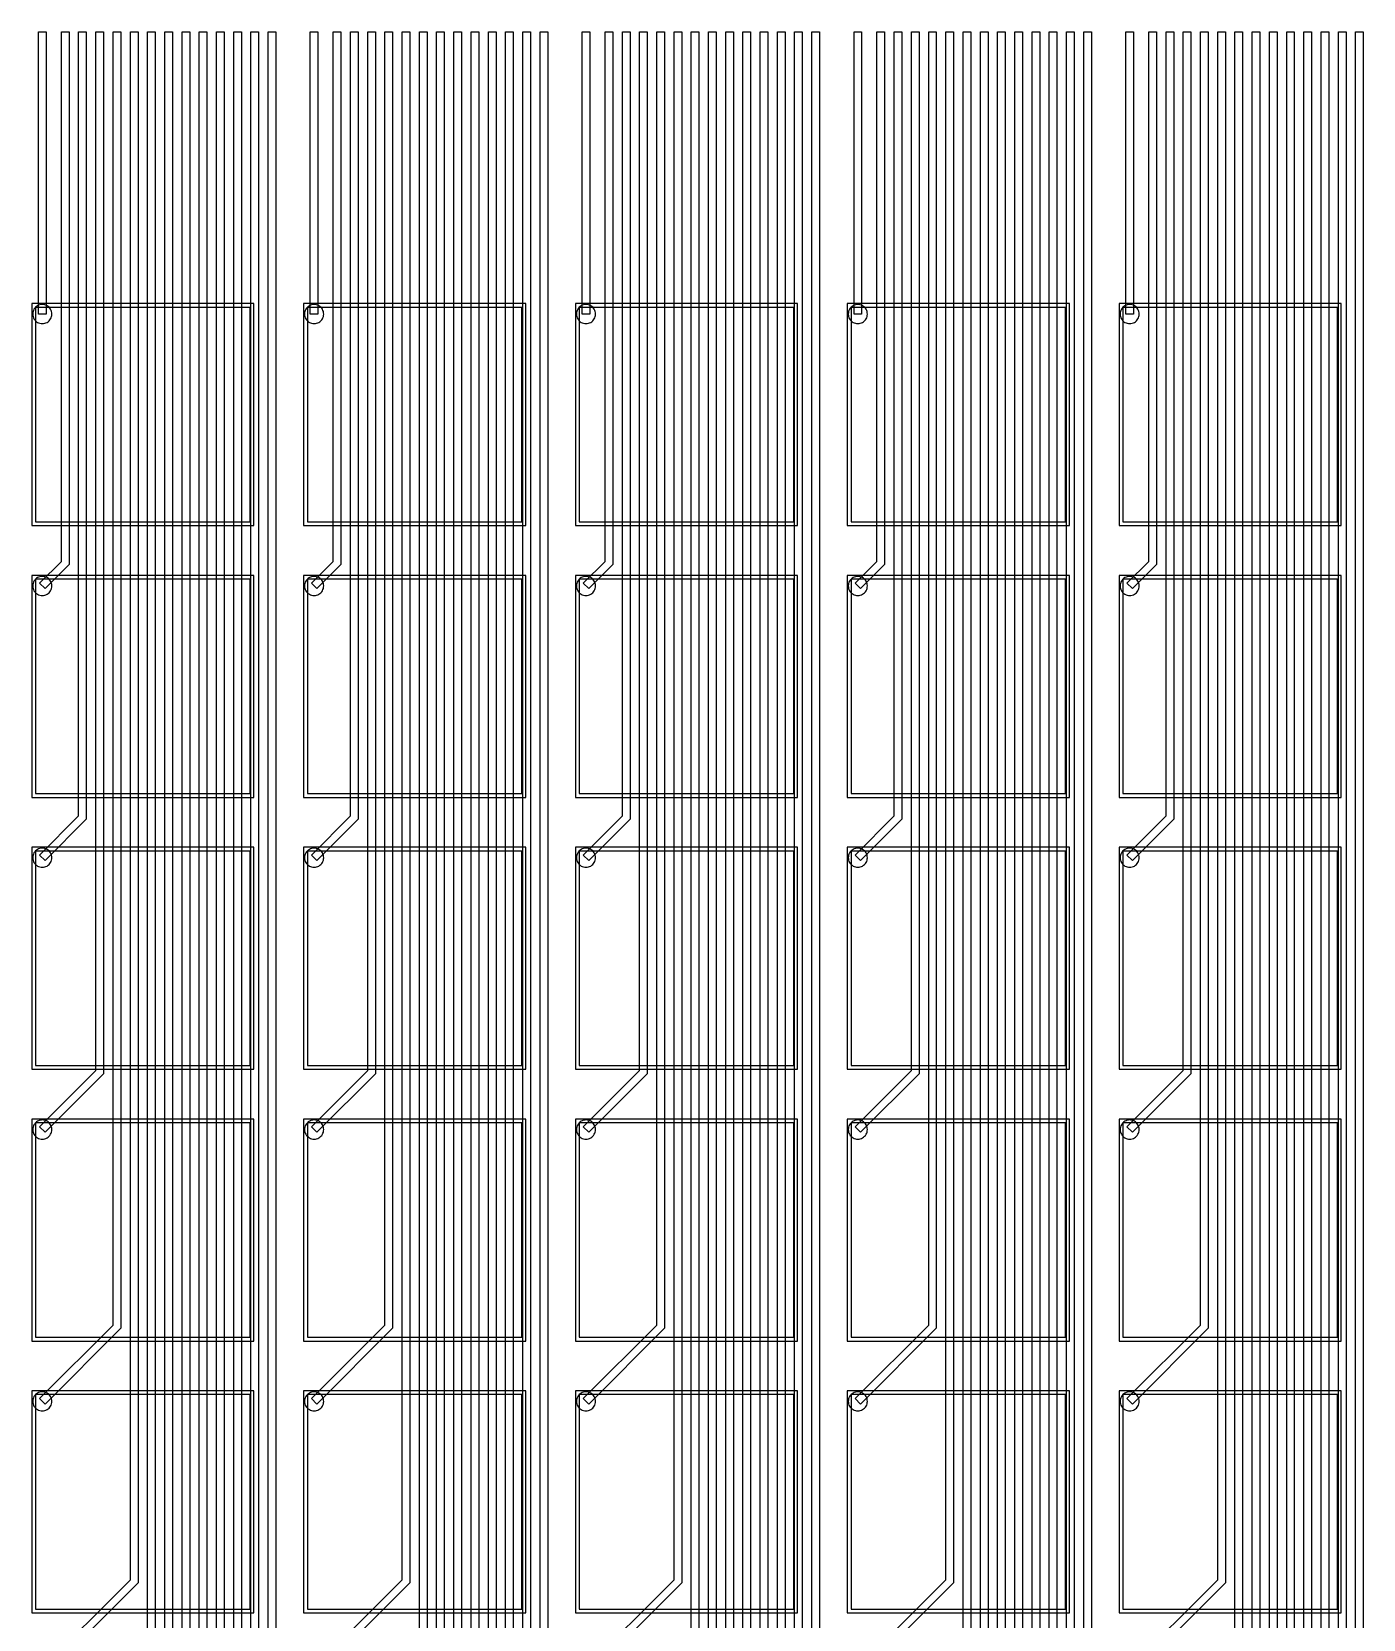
# Model space of a CAD drawing. Header units: metres. Extents: x -515 to 4265, y 201 to 1873.
# Drawn here: x 1491 to 1838.8, y 1158.3 to 1573 of the extents above; entities that cross this region are included whole.
import ezdxf

# ---------------------------------------------------------------- set-up
doc = ezdxf.new("R2010")
doc.units = ezdxf.units.M
for name, color, linetype in [('Etching', 1, 'CONTINUOUS'), ('EtchingPad', 2, 'CONTINUOUS'), ('Metal1', 4, 'CONTINUOUS'), ('Metal2', 3, 'CONTINUOUS')]:
    doc.layers.add(name, color=color, linetype=linetype)

msp = doc.modelspace()

# ---------------------------------------------------------------- linework, layer by layer
at = {"layer": 'Etching'}
for points in [[(1496.25, 1499.25), (1496.23, 1499.58), (1496.16, 1499.9), (1496.06, 1500.21), (1495.92, 1500.5), (1495.73, 1500.77), (1495.52, 1501.02), (1495.27, 1501.23), (1495, 1501.42), (1494.71, 1501.56), (1494.4, 1501.66), (1494.08, 1501.73), (1493.75, 1501.75), (1493.42, 1501.73), (1493.1, 1501.66), (1492.79, 1501.56), (1492.5, 1501.42), (1492.23, 1501.23), (1491.98, 1501.02), (1491.77, 1500.77), (1491.58, 1500.5), (1491.44, 1500.21), (1491.34, 1499.9), (1491.27, 1499.58), (1491.25, 1499.25), (1491.27, 1498.92), (1491.34, 1498.6), (1491.44, 1498.29), (1491.58, 1498), (1491.77, 1497.73), (1491.98, 1497.48), (1492.23, 1497.27), (1492.5, 1497.08), (1492.79, 1496.94), (1493.1, 1496.84), (1493.42, 1496.77), (1493.75, 1496.75), (1494.08, 1496.77), (1494.4, 1496.84), (1494.71, 1496.94), (1495, 1497.08), (1495.27, 1497.27), (1495.52, 1497.48), (1495.73, 1497.73), (1495.92, 1498), (1496.06, 1498.29), (1496.16, 1498.6), (1496.23, 1498.92), (1496.25, 1499.25)], [(1567.25, 1499.25), (1567.23, 1499.58), (1567.16, 1499.9), (1567.06, 1500.21), (1566.92, 1500.5), (1566.73, 1500.77), (1566.52, 1501.02), (1566.27, 1501.23), (1566, 1501.42), (1565.71, 1501.56), (1565.4, 1501.66), (1565.08, 1501.73), (1564.75, 1501.75), (1564.42, 1501.73), (1564.1, 1501.66), (1563.79, 1501.56), (1563.5, 1501.42), (1563.23, 1501.23), (1562.98, 1501.02), (1562.77, 1500.77), (1562.58, 1500.5), (1562.44, 1500.21), (1562.34, 1499.9), (1562.27, 1499.58), (1562.25, 1499.25), (1562.27, 1498.92), (1562.34, 1498.6), (1562.44, 1498.29), (1562.58, 1498), (1562.77, 1497.73), (1562.98, 1497.48), (1563.23, 1497.27), (1563.5, 1497.08), (1563.79, 1496.94), (1564.1, 1496.84), (1564.42, 1496.77), (1564.75, 1496.75), (1565.08, 1496.77), (1565.4, 1496.84), (1565.71, 1496.94), (1566, 1497.08), (1566.27, 1497.27), (1566.52, 1497.48), (1566.73, 1497.73), (1566.92, 1498), (1567.06, 1498.29), (1567.16, 1498.6), (1567.23, 1498.92), (1567.25, 1499.25)], [(1638.25, 1499.25), (1638.23, 1499.58), (1638.16, 1499.9), (1638.06, 1500.21), (1637.92, 1500.5), (1637.73, 1500.77), (1637.52, 1501.02), (1637.27, 1501.23), (1637, 1501.42), (1636.71, 1501.56), (1636.4, 1501.66), (1636.08, 1501.73), (1635.75, 1501.75), (1635.42, 1501.73), (1635.1, 1501.66), (1634.79, 1501.56), (1634.5, 1501.42), (1634.23, 1501.23), (1633.98, 1501.02), (1633.77, 1500.77), (1633.58, 1500.5), (1633.44, 1500.21), (1633.34, 1499.9), (1633.27, 1499.58), (1633.25, 1499.25), (1633.27, 1498.92), (1633.34, 1498.6), (1633.44, 1498.29), (1633.58, 1498), (1633.77, 1497.73), (1633.98, 1497.48), (1634.23, 1497.27), (1634.5, 1497.08), (1634.79, 1496.94), (1635.1, 1496.84), (1635.42, 1496.77), (1635.75, 1496.75), (1636.08, 1496.77), (1636.4, 1496.84), (1636.71, 1496.94), (1637, 1497.08), (1637.27, 1497.27), (1637.52, 1497.48), (1637.73, 1497.73), (1637.92, 1498), (1638.06, 1498.29), (1638.16, 1498.6), (1638.23, 1498.92), (1638.25, 1499.25)], [(1709.25, 1499.25), (1709.23, 1499.58), (1709.16, 1499.9), (1709.06, 1500.21), (1708.92, 1500.5), (1708.73, 1500.77), (1708.52, 1501.02), (1708.27, 1501.23), (1708, 1501.42), (1707.71, 1501.56), (1707.4, 1501.66), (1707.08, 1501.73), (1706.75, 1501.75), (1706.42, 1501.73), (1706.1, 1501.66), (1705.79, 1501.56), (1705.5, 1501.42), (1705.23, 1501.23), (1704.98, 1501.02), (1704.77, 1500.77), (1704.58, 1500.5), (1704.44, 1500.21), (1704.34, 1499.9), (1704.27, 1499.58), (1704.25, 1499.25), (1704.27, 1498.92), (1704.34, 1498.6), (1704.44, 1498.29), (1704.58, 1498), (1704.77, 1497.73), (1704.98, 1497.48), (1705.23, 1497.27), (1705.5, 1497.08), (1705.79, 1496.94), (1706.1, 1496.84), (1706.42, 1496.77), (1706.75, 1496.75), (1707.08, 1496.77), (1707.4, 1496.84), (1707.71, 1496.94), (1708, 1497.08), (1708.27, 1497.27), (1708.52, 1497.48), (1708.73, 1497.73), (1708.92, 1498), (1709.06, 1498.29), (1709.16, 1498.6), (1709.23, 1498.92), (1709.25, 1499.25)], [(1780.25, 1499.25), (1780.23, 1499.58), (1780.16, 1499.9), (1780.06, 1500.21), (1779.92, 1500.5), (1779.73, 1500.77), (1779.52, 1501.02), (1779.27, 1501.23), (1779, 1501.42), (1778.71, 1501.56), (1778.4, 1501.66), (1778.08, 1501.73), (1777.75, 1501.75), (1777.42, 1501.73), (1777.1, 1501.66), (1776.79, 1501.56), (1776.5, 1501.42), (1776.23, 1501.23), (1775.98, 1501.02), (1775.77, 1500.77), (1775.58, 1500.5), (1775.44, 1500.21), (1775.34, 1499.9), (1775.27, 1499.58), (1775.25, 1499.25), (1775.27, 1498.92), (1775.34, 1498.6), (1775.44, 1498.29), (1775.58, 1498), (1775.77, 1497.73), (1775.98, 1497.48), (1776.23, 1497.27), (1776.5, 1497.08), (1776.79, 1496.94), (1777.1, 1496.84), (1777.42, 1496.77), (1777.75, 1496.75), (1778.08, 1496.77), (1778.4, 1496.84), (1778.71, 1496.94), (1779, 1497.08), (1779.27, 1497.27), (1779.52, 1497.48), (1779.73, 1497.73), (1779.92, 1498), (1780.06, 1498.29), (1780.16, 1498.6), (1780.23, 1498.92), (1780.25, 1499.25)], [(1496.25, 1428.25), (1496.23, 1428.58), (1496.16, 1428.9), (1496.06, 1429.21), (1495.92, 1429.5), (1495.73, 1429.77), (1495.52, 1430.02), (1495.27, 1430.23), (1495, 1430.42), (1494.71, 1430.56), (1494.4, 1430.66), (1494.08, 1430.73), (1493.75, 1430.75), (1493.42, 1430.73), (1493.1, 1430.66), (1492.79, 1430.56), (1492.5, 1430.42), (1492.23, 1430.23), (1491.98, 1430.02), (1491.77, 1429.77), (1491.58, 1429.5), (1491.44, 1429.21), (1491.34, 1428.9), (1491.27, 1428.58), (1491.25, 1428.25), (1491.27, 1427.92), (1491.34, 1427.6), (1491.44, 1427.29), (1491.58, 1427), (1491.77, 1426.73), (1491.98, 1426.48), (1492.23, 1426.27), (1492.5, 1426.08), (1492.79, 1425.94), (1493.1, 1425.84), (1493.42, 1425.77), (1493.75, 1425.75), (1494.08, 1425.77), (1494.4, 1425.84), (1494.71, 1425.94), (1495, 1426.08), (1495.27, 1426.27), (1495.52, 1426.48), (1495.73, 1426.73), (1495.92, 1427), (1496.06, 1427.29), (1496.16, 1427.6), (1496.23, 1427.92), (1496.25, 1428.25)], [(1567.25, 1428.25), (1567.23, 1428.58), (1567.16, 1428.9), (1567.06, 1429.21), (1566.92, 1429.5), (1566.73, 1429.77), (1566.52, 1430.02), (1566.27, 1430.23), (1566, 1430.42), (1565.71, 1430.56), (1565.4, 1430.66), (1565.08, 1430.73), (1564.75, 1430.75), (1564.42, 1430.73), (1564.1, 1430.66), (1563.79, 1430.56), (1563.5, 1430.42), (1563.23, 1430.23), (1562.98, 1430.02), (1562.77, 1429.77), (1562.58, 1429.5), (1562.44, 1429.21), (1562.34, 1428.9), (1562.27, 1428.58), (1562.25, 1428.25), (1562.27, 1427.92), (1562.34, 1427.6), (1562.44, 1427.29), (1562.58, 1427), (1562.77, 1426.73), (1562.98, 1426.48), (1563.23, 1426.27), (1563.5, 1426.08), (1563.79, 1425.94), (1564.1, 1425.84), (1564.42, 1425.77), (1564.75, 1425.75), (1565.08, 1425.77), (1565.4, 1425.84), (1565.71, 1425.94), (1566, 1426.08), (1566.27, 1426.27), (1566.52, 1426.48), (1566.73, 1426.73), (1566.92, 1427), (1567.06, 1427.29), (1567.16, 1427.6), (1567.23, 1427.92), (1567.25, 1428.25)], [(1638.25, 1428.25), (1638.23, 1428.58), (1638.16, 1428.9), (1638.06, 1429.21), (1637.92, 1429.5), (1637.73, 1429.77), (1637.52, 1430.02), (1637.27, 1430.23), (1637, 1430.42), (1636.71, 1430.56), (1636.4, 1430.66), (1636.08, 1430.73), (1635.75, 1430.75), (1635.42, 1430.73), (1635.1, 1430.66), (1634.79, 1430.56), (1634.5, 1430.42), (1634.23, 1430.23), (1633.98, 1430.02), (1633.77, 1429.77), (1633.58, 1429.5), (1633.44, 1429.21), (1633.34, 1428.9), (1633.27, 1428.58), (1633.25, 1428.25), (1633.27, 1427.92), (1633.34, 1427.6), (1633.44, 1427.29), (1633.58, 1427), (1633.77, 1426.73), (1633.98, 1426.48), (1634.23, 1426.27), (1634.5, 1426.08), (1634.79, 1425.94), (1635.1, 1425.84), (1635.42, 1425.77), (1635.75, 1425.75), (1636.08, 1425.77), (1636.4, 1425.84), (1636.71, 1425.94), (1637, 1426.08), (1637.27, 1426.27), (1637.52, 1426.48), (1637.73, 1426.73), (1637.92, 1427), (1638.06, 1427.29), (1638.16, 1427.6), (1638.23, 1427.92), (1638.25, 1428.25)], [(1709.25, 1428.25), (1709.23, 1428.58), (1709.16, 1428.9), (1709.06, 1429.21), (1708.92, 1429.5), (1708.73, 1429.77), (1708.52, 1430.02), (1708.27, 1430.23), (1708, 1430.42), (1707.71, 1430.56), (1707.4, 1430.66), (1707.08, 1430.73), (1706.75, 1430.75), (1706.42, 1430.73), (1706.1, 1430.66), (1705.79, 1430.56), (1705.5, 1430.42), (1705.23, 1430.23), (1704.98, 1430.02), (1704.77, 1429.77), (1704.58, 1429.5), (1704.44, 1429.21), (1704.34, 1428.9), (1704.27, 1428.58), (1704.25, 1428.25), (1704.27, 1427.92), (1704.34, 1427.6), (1704.44, 1427.29), (1704.58, 1427), (1704.77, 1426.73), (1704.98, 1426.48), (1705.23, 1426.27), (1705.5, 1426.08), (1705.79, 1425.94), (1706.1, 1425.84), (1706.42, 1425.77), (1706.75, 1425.75), (1707.08, 1425.77), (1707.4, 1425.84), (1707.71, 1425.94), (1708, 1426.08), (1708.27, 1426.27), (1708.52, 1426.48), (1708.73, 1426.73), (1708.92, 1427), (1709.06, 1427.29), (1709.16, 1427.6), (1709.23, 1427.92), (1709.25, 1428.25)], [(1780.25, 1428.25), (1780.23, 1428.58), (1780.16, 1428.9), (1780.06, 1429.21), (1779.92, 1429.5), (1779.73, 1429.77), (1779.52, 1430.02), (1779.27, 1430.23), (1779, 1430.42), (1778.71, 1430.56), (1778.4, 1430.66), (1778.08, 1430.73), (1777.75, 1430.75), (1777.42, 1430.73), (1777.1, 1430.66), (1776.79, 1430.56), (1776.5, 1430.42), (1776.23, 1430.23), (1775.98, 1430.02), (1775.77, 1429.77), (1775.58, 1429.5), (1775.44, 1429.21), (1775.34, 1428.9), (1775.27, 1428.58), (1775.25, 1428.25), (1775.27, 1427.92), (1775.34, 1427.6), (1775.44, 1427.29), (1775.58, 1427), (1775.77, 1426.73), (1775.98, 1426.48), (1776.23, 1426.27), (1776.5, 1426.08), (1776.79, 1425.94), (1777.1, 1425.84), (1777.42, 1425.77), (1777.75, 1425.75), (1778.08, 1425.77), (1778.4, 1425.84), (1778.71, 1425.94), (1779, 1426.08), (1779.27, 1426.27), (1779.52, 1426.48), (1779.73, 1426.73), (1779.92, 1427), (1780.06, 1427.29), (1780.16, 1427.6), (1780.23, 1427.92), (1780.25, 1428.25)], [(1496.25, 1357.25), (1496.23, 1357.58), (1496.16, 1357.9), (1496.06, 1358.21), (1495.92, 1358.5), (1495.73, 1358.77), (1495.52, 1359.02), (1495.27, 1359.23), (1495, 1359.42), (1494.71, 1359.56), (1494.4, 1359.66), (1494.08, 1359.73), (1493.75, 1359.75), (1493.42, 1359.73), (1493.1, 1359.66), (1492.79, 1359.56), (1492.5, 1359.42), (1492.23, 1359.23), (1491.98, 1359.02), (1491.77, 1358.77), (1491.58, 1358.5), (1491.44, 1358.21), (1491.34, 1357.9), (1491.27, 1357.58), (1491.25, 1357.25), (1491.27, 1356.92), (1491.34, 1356.6), (1491.44, 1356.29), (1491.58, 1356), (1491.77, 1355.73), (1491.98, 1355.48), (1492.23, 1355.27), (1492.5, 1355.08), (1492.79, 1354.94), (1493.1, 1354.84), (1493.42, 1354.77), (1493.75, 1354.75), (1494.08, 1354.77), (1494.4, 1354.84), (1494.71, 1354.94), (1495, 1355.08), (1495.27, 1355.27), (1495.52, 1355.48), (1495.73, 1355.73), (1495.92, 1356), (1496.06, 1356.29), (1496.16, 1356.6), (1496.23, 1356.92), (1496.25, 1357.25)], [(1567.25, 1357.25), (1567.23, 1357.58), (1567.16, 1357.9), (1567.06, 1358.21), (1566.92, 1358.5), (1566.73, 1358.77), (1566.52, 1359.02), (1566.27, 1359.23), (1566, 1359.42), (1565.71, 1359.56), (1565.4, 1359.66), (1565.08, 1359.73), (1564.75, 1359.75), (1564.42, 1359.73), (1564.1, 1359.66), (1563.79, 1359.56), (1563.5, 1359.42), (1563.23, 1359.23), (1562.98, 1359.02), (1562.77, 1358.77), (1562.58, 1358.5), (1562.44, 1358.21), (1562.34, 1357.9), (1562.27, 1357.58), (1562.25, 1357.25), (1562.27, 1356.92), (1562.34, 1356.6), (1562.44, 1356.29), (1562.58, 1356), (1562.77, 1355.73), (1562.98, 1355.48), (1563.23, 1355.27), (1563.5, 1355.08), (1563.79, 1354.94), (1564.1, 1354.84), (1564.42, 1354.77), (1564.75, 1354.75), (1565.08, 1354.77), (1565.4, 1354.84), (1565.71, 1354.94), (1566, 1355.08), (1566.27, 1355.27), (1566.52, 1355.48), (1566.73, 1355.73), (1566.92, 1356), (1567.06, 1356.29), (1567.16, 1356.6), (1567.23, 1356.92), (1567.25, 1357.25)], [(1638.25, 1357.25), (1638.23, 1357.58), (1638.16, 1357.9), (1638.06, 1358.21), (1637.92, 1358.5), (1637.73, 1358.77), (1637.52, 1359.02), (1637.27, 1359.23), (1637, 1359.42), (1636.71, 1359.56), (1636.4, 1359.66), (1636.08, 1359.73), (1635.75, 1359.75), (1635.42, 1359.73), (1635.1, 1359.66), (1634.79, 1359.56), (1634.5, 1359.42), (1634.23, 1359.23), (1633.98, 1359.02), (1633.77, 1358.77), (1633.58, 1358.5), (1633.44, 1358.21), (1633.34, 1357.9), (1633.27, 1357.58), (1633.25, 1357.25), (1633.27, 1356.92), (1633.34, 1356.6), (1633.44, 1356.29), (1633.58, 1356), (1633.77, 1355.73), (1633.98, 1355.48), (1634.23, 1355.27), (1634.5, 1355.08), (1634.79, 1354.94), (1635.1, 1354.84), (1635.42, 1354.77), (1635.75, 1354.75), (1636.08, 1354.77), (1636.4, 1354.84), (1636.71, 1354.94), (1637, 1355.08), (1637.27, 1355.27), (1637.52, 1355.48), (1637.73, 1355.73), (1637.92, 1356), (1638.06, 1356.29), (1638.16, 1356.6), (1638.23, 1356.92), (1638.25, 1357.25)], [(1709.25, 1357.25), (1709.23, 1357.58), (1709.16, 1357.9), (1709.06, 1358.21), (1708.92, 1358.5), (1708.73, 1358.77), (1708.52, 1359.02), (1708.27, 1359.23), (1708, 1359.42), (1707.71, 1359.56), (1707.4, 1359.66), (1707.08, 1359.73), (1706.75, 1359.75), (1706.42, 1359.73), (1706.1, 1359.66), (1705.79, 1359.56), (1705.5, 1359.42), (1705.23, 1359.23), (1704.98, 1359.02), (1704.77, 1358.77), (1704.58, 1358.5), (1704.44, 1358.21), (1704.34, 1357.9), (1704.27, 1357.58), (1704.25, 1357.25), (1704.27, 1356.92), (1704.34, 1356.6), (1704.44, 1356.29), (1704.58, 1356), (1704.77, 1355.73), (1704.98, 1355.48), (1705.23, 1355.27), (1705.5, 1355.08), (1705.79, 1354.94), (1706.1, 1354.84), (1706.42, 1354.77), (1706.75, 1354.75), (1707.08, 1354.77), (1707.4, 1354.84), (1707.71, 1354.94), (1708, 1355.08), (1708.27, 1355.27), (1708.52, 1355.48), (1708.73, 1355.73), (1708.92, 1356), (1709.06, 1356.29), (1709.16, 1356.6), (1709.23, 1356.92), (1709.25, 1357.25)], [(1780.25, 1357.25), (1780.23, 1357.58), (1780.16, 1357.9), (1780.06, 1358.21), (1779.92, 1358.5), (1779.73, 1358.77), (1779.52, 1359.02), (1779.27, 1359.23), (1779, 1359.42), (1778.71, 1359.56), (1778.4, 1359.66), (1778.08, 1359.73), (1777.75, 1359.75), (1777.42, 1359.73), (1777.1, 1359.66), (1776.79, 1359.56), (1776.5, 1359.42), (1776.23, 1359.23), (1775.98, 1359.02), (1775.77, 1358.77), (1775.58, 1358.5), (1775.44, 1358.21), (1775.34, 1357.9), (1775.27, 1357.58), (1775.25, 1357.25), (1775.27, 1356.92), (1775.34, 1356.6), (1775.44, 1356.29), (1775.58, 1356), (1775.77, 1355.73), (1775.98, 1355.48), (1776.23, 1355.27), (1776.5, 1355.08), (1776.79, 1354.94), (1777.1, 1354.84), (1777.42, 1354.77), (1777.75, 1354.75), (1778.08, 1354.77), (1778.4, 1354.84), (1778.71, 1354.94), (1779, 1355.08), (1779.27, 1355.27), (1779.52, 1355.48), (1779.73, 1355.73), (1779.92, 1356), (1780.06, 1356.29), (1780.16, 1356.6), (1780.23, 1356.92), (1780.25, 1357.25)], [(1496.25, 1286.25), (1496.23, 1286.58), (1496.16, 1286.9), (1496.06, 1287.21), (1495.92, 1287.5), (1495.73, 1287.77), (1495.52, 1288.02), (1495.27, 1288.23), (1495, 1288.42), (1494.71, 1288.56), (1494.4, 1288.66), (1494.08, 1288.73), (1493.75, 1288.75), (1493.42, 1288.73), (1493.1, 1288.66), (1492.79, 1288.56), (1492.5, 1288.42), (1492.23, 1288.23), (1491.98, 1288.02), (1491.77, 1287.77), (1491.58, 1287.5), (1491.44, 1287.21), (1491.34, 1286.9), (1491.27, 1286.58), (1491.25, 1286.25), (1491.27, 1285.92), (1491.34, 1285.6), (1491.44, 1285.29), (1491.58, 1285), (1491.77, 1284.73), (1491.98, 1284.48), (1492.23, 1284.27), (1492.5, 1284.08), (1492.79, 1283.94), (1493.1, 1283.84), (1493.42, 1283.77), (1493.75, 1283.75), (1494.08, 1283.77), (1494.4, 1283.84), (1494.71, 1283.94), (1495, 1284.08), (1495.27, 1284.27), (1495.52, 1284.48), (1495.73, 1284.73), (1495.92, 1285), (1496.06, 1285.29), (1496.16, 1285.6), (1496.23, 1285.92), (1496.25, 1286.25)], [(1567.25, 1286.25), (1567.23, 1286.58), (1567.16, 1286.9), (1567.06, 1287.21), (1566.92, 1287.5), (1566.73, 1287.77), (1566.52, 1288.02), (1566.27, 1288.23), (1566, 1288.42), (1565.71, 1288.56), (1565.4, 1288.66), (1565.08, 1288.73), (1564.75, 1288.75), (1564.42, 1288.73), (1564.1, 1288.66), (1563.79, 1288.56), (1563.5, 1288.42), (1563.23, 1288.23), (1562.98, 1288.02), (1562.77, 1287.77), (1562.58, 1287.5), (1562.44, 1287.21), (1562.34, 1286.9), (1562.27, 1286.58), (1562.25, 1286.25), (1562.27, 1285.92), (1562.34, 1285.6), (1562.44, 1285.29), (1562.58, 1285), (1562.77, 1284.73), (1562.98, 1284.48), (1563.23, 1284.27), (1563.5, 1284.08), (1563.79, 1283.94), (1564.1, 1283.84), (1564.42, 1283.77), (1564.75, 1283.75), (1565.08, 1283.77), (1565.4, 1283.84), (1565.71, 1283.94), (1566, 1284.08), (1566.27, 1284.27), (1566.52, 1284.48), (1566.73, 1284.73), (1566.92, 1285), (1567.06, 1285.29), (1567.16, 1285.6), (1567.23, 1285.92), (1567.25, 1286.25)], [(1638.25, 1286.25), (1638.23, 1286.58), (1638.16, 1286.9), (1638.06, 1287.21), (1637.92, 1287.5), (1637.73, 1287.77), (1637.52, 1288.02), (1637.27, 1288.23), (1637, 1288.42), (1636.71, 1288.56), (1636.4, 1288.66), (1636.08, 1288.73), (1635.75, 1288.75), (1635.42, 1288.73), (1635.1, 1288.66), (1634.79, 1288.56), (1634.5, 1288.42), (1634.23, 1288.23), (1633.98, 1288.02), (1633.77, 1287.77), (1633.58, 1287.5), (1633.44, 1287.21), (1633.34, 1286.9), (1633.27, 1286.58), (1633.25, 1286.25), (1633.27, 1285.92), (1633.34, 1285.6), (1633.44, 1285.29), (1633.58, 1285), (1633.77, 1284.73), (1633.98, 1284.48), (1634.23, 1284.27), (1634.5, 1284.08), (1634.79, 1283.94), (1635.1, 1283.84), (1635.42, 1283.77), (1635.75, 1283.75), (1636.08, 1283.77), (1636.4, 1283.84), (1636.71, 1283.94), (1637, 1284.08), (1637.27, 1284.27), (1637.52, 1284.48), (1637.73, 1284.73), (1637.92, 1285), (1638.06, 1285.29), (1638.16, 1285.6), (1638.23, 1285.92), (1638.25, 1286.25)], [(1709.25, 1286.25), (1709.23, 1286.58), (1709.16, 1286.9), (1709.06, 1287.21), (1708.92, 1287.5), (1708.73, 1287.77), (1708.52, 1288.02), (1708.27, 1288.23), (1708, 1288.42), (1707.71, 1288.56), (1707.4, 1288.66), (1707.08, 1288.73), (1706.75, 1288.75), (1706.42, 1288.73), (1706.1, 1288.66), (1705.79, 1288.56), (1705.5, 1288.42), (1705.23, 1288.23), (1704.98, 1288.02), (1704.77, 1287.77), (1704.58, 1287.5), (1704.44, 1287.21), (1704.34, 1286.9), (1704.27, 1286.58), (1704.25, 1286.25), (1704.27, 1285.92), (1704.34, 1285.6), (1704.44, 1285.29), (1704.58, 1285), (1704.77, 1284.73), (1704.98, 1284.48), (1705.23, 1284.27), (1705.5, 1284.08), (1705.79, 1283.94), (1706.1, 1283.84), (1706.42, 1283.77), (1706.75, 1283.75), (1707.08, 1283.77), (1707.4, 1283.84), (1707.71, 1283.94), (1708, 1284.08), (1708.27, 1284.27), (1708.52, 1284.48), (1708.73, 1284.73), (1708.92, 1285), (1709.06, 1285.29), (1709.16, 1285.6), (1709.23, 1285.92), (1709.25, 1286.25)], [(1780.25, 1286.25), (1780.23, 1286.58), (1780.16, 1286.9), (1780.06, 1287.21), (1779.92, 1287.5), (1779.73, 1287.77), (1779.52, 1288.02), (1779.27, 1288.23), (1779, 1288.42), (1778.71, 1288.56), (1778.4, 1288.66), (1778.08, 1288.73), (1777.75, 1288.75), (1777.42, 1288.73), (1777.1, 1288.66), (1776.79, 1288.56), (1776.5, 1288.42), (1776.23, 1288.23), (1775.98, 1288.02), (1775.77, 1287.77), (1775.58, 1287.5), (1775.44, 1287.21), (1775.34, 1286.9), (1775.27, 1286.58), (1775.25, 1286.25), (1775.27, 1285.92), (1775.34, 1285.6), (1775.44, 1285.29), (1775.58, 1285), (1775.77, 1284.73), (1775.98, 1284.48), (1776.23, 1284.27), (1776.5, 1284.08), (1776.79, 1283.94), (1777.1, 1283.84), (1777.42, 1283.77), (1777.75, 1283.75), (1778.08, 1283.77), (1778.4, 1283.84), (1778.71, 1283.94), (1779, 1284.08), (1779.27, 1284.27), (1779.52, 1284.48), (1779.73, 1284.73), (1779.92, 1285), (1780.06, 1285.29), (1780.16, 1285.6), (1780.23, 1285.92), (1780.25, 1286.25)], [(1496.25, 1215.25), (1496.23, 1215.58), (1496.16, 1215.9), (1496.06, 1216.21), (1495.92, 1216.5), (1495.73, 1216.77), (1495.52, 1217.02), (1495.27, 1217.23), (1495, 1217.42), (1494.71, 1217.56), (1494.4, 1217.66), (1494.08, 1217.73), (1493.75, 1217.75), (1493.42, 1217.73), (1493.1, 1217.66), (1492.79, 1217.56), (1492.5, 1217.42), (1492.23, 1217.23), (1491.98, 1217.02), (1491.77, 1216.77), (1491.58, 1216.5), (1491.44, 1216.21), (1491.34, 1215.9), (1491.27, 1215.58), (1491.25, 1215.25), (1491.27, 1214.92), (1491.34, 1214.6), (1491.44, 1214.29), (1491.58, 1214), (1491.77, 1213.73), (1491.98, 1213.48), (1492.23, 1213.27), (1492.5, 1213.08), (1492.79, 1212.94), (1493.1, 1212.84), (1493.42, 1212.77), (1493.75, 1212.75), (1494.08, 1212.77), (1494.4, 1212.84), (1494.71, 1212.94), (1495, 1213.08), (1495.27, 1213.27), (1495.52, 1213.48), (1495.73, 1213.73), (1495.92, 1214), (1496.06, 1214.29), (1496.16, 1214.6), (1496.23, 1214.92), (1496.25, 1215.25)], [(1567.25, 1215.25), (1567.23, 1215.58), (1567.16, 1215.9), (1567.06, 1216.21), (1566.92, 1216.5), (1566.73, 1216.77), (1566.52, 1217.02), (1566.27, 1217.23), (1566, 1217.42), (1565.71, 1217.56), (1565.4, 1217.66), (1565.08, 1217.73), (1564.75, 1217.75), (1564.42, 1217.73), (1564.1, 1217.66), (1563.79, 1217.56), (1563.5, 1217.42), (1563.23, 1217.23), (1562.98, 1217.02), (1562.77, 1216.77), (1562.58, 1216.5), (1562.44, 1216.21), (1562.34, 1215.9), (1562.27, 1215.58), (1562.25, 1215.25), (1562.27, 1214.92), (1562.34, 1214.6), (1562.44, 1214.29), (1562.58, 1214), (1562.77, 1213.73), (1562.98, 1213.48), (1563.23, 1213.27), (1563.5, 1213.08), (1563.79, 1212.94), (1564.1, 1212.84), (1564.42, 1212.77), (1564.75, 1212.75), (1565.08, 1212.77), (1565.4, 1212.84), (1565.71, 1212.94), (1566, 1213.08), (1566.27, 1213.27), (1566.52, 1213.48), (1566.73, 1213.73), (1566.92, 1214), (1567.06, 1214.29), (1567.16, 1214.6), (1567.23, 1214.92), (1567.25, 1215.25)], [(1638.25, 1215.25), (1638.23, 1215.58), (1638.16, 1215.9), (1638.06, 1216.21), (1637.92, 1216.5), (1637.73, 1216.77), (1637.52, 1217.02), (1637.27, 1217.23), (1637, 1217.42), (1636.71, 1217.56), (1636.4, 1217.66), (1636.08, 1217.73), (1635.75, 1217.75), (1635.42, 1217.73), (1635.1, 1217.66), (1634.79, 1217.56), (1634.5, 1217.42), (1634.23, 1217.23), (1633.98, 1217.02), (1633.77, 1216.77), (1633.58, 1216.5), (1633.44, 1216.21), (1633.34, 1215.9), (1633.27, 1215.58), (1633.25, 1215.25), (1633.27, 1214.92), (1633.34, 1214.6), (1633.44, 1214.29), (1633.58, 1214), (1633.77, 1213.73), (1633.98, 1213.48), (1634.23, 1213.27), (1634.5, 1213.08), (1634.79, 1212.94), (1635.1, 1212.84), (1635.42, 1212.77), (1635.75, 1212.75), (1636.08, 1212.77), (1636.4, 1212.84), (1636.71, 1212.94), (1637, 1213.08), (1637.27, 1213.27), (1637.52, 1213.48), (1637.73, 1213.73), (1637.92, 1214), (1638.06, 1214.29), (1638.16, 1214.6), (1638.23, 1214.92), (1638.25, 1215.25)], [(1709.25, 1215.25), (1709.23, 1215.58), (1709.16, 1215.9), (1709.06, 1216.21), (1708.92, 1216.5), (1708.73, 1216.77), (1708.52, 1217.02), (1708.27, 1217.23), (1708, 1217.42), (1707.71, 1217.56), (1707.4, 1217.66), (1707.08, 1217.73), (1706.75, 1217.75), (1706.42, 1217.73), (1706.1, 1217.66), (1705.79, 1217.56), (1705.5, 1217.42), (1705.23, 1217.23), (1704.98, 1217.02), (1704.77, 1216.77), (1704.58, 1216.5), (1704.44, 1216.21), (1704.34, 1215.9), (1704.27, 1215.58), (1704.25, 1215.25), (1704.27, 1214.92), (1704.34, 1214.6), (1704.44, 1214.29), (1704.58, 1214), (1704.77, 1213.73), (1704.98, 1213.48), (1705.23, 1213.27), (1705.5, 1213.08), (1705.79, 1212.94), (1706.1, 1212.84), (1706.42, 1212.77), (1706.75, 1212.75), (1707.08, 1212.77), (1707.4, 1212.84), (1707.71, 1212.94), (1708, 1213.08), (1708.27, 1213.27), (1708.52, 1213.48), (1708.73, 1213.73), (1708.92, 1214), (1709.06, 1214.29), (1709.16, 1214.6), (1709.23, 1214.92), (1709.25, 1215.25)], [(1780.25, 1215.25), (1780.23, 1215.58), (1780.16, 1215.9), (1780.06, 1216.21), (1779.92, 1216.5), (1779.73, 1216.77), (1779.52, 1217.02), (1779.27, 1217.23), (1779, 1217.42), (1778.71, 1217.56), (1778.4, 1217.66), (1778.08, 1217.73), (1777.75, 1217.75), (1777.42, 1217.73), (1777.1, 1217.66), (1776.79, 1217.56), (1776.5, 1217.42), (1776.23, 1217.23), (1775.98, 1217.02), (1775.77, 1216.77), (1775.58, 1216.5), (1775.44, 1216.21), (1775.34, 1215.9), (1775.27, 1215.58), (1775.25, 1215.25), (1775.27, 1214.92), (1775.34, 1214.6), (1775.44, 1214.29), (1775.58, 1214), (1775.77, 1213.73), (1775.98, 1213.48), (1776.23, 1213.27), (1776.5, 1213.08), (1776.79, 1212.94), (1777.1, 1212.84), (1777.42, 1212.77), (1777.75, 1212.75), (1778.08, 1212.77), (1778.4, 1212.84), (1778.71, 1212.94), (1779, 1213.08), (1779.27, 1213.27), (1779.52, 1213.48), (1779.73, 1213.73), (1779.92, 1214), (1780.06, 1214.29), (1780.16, 1214.6), (1780.23, 1214.92), (1780.25, 1215.25)]]:
    msp.add_lwpolyline(points, close=True, dxfattribs=at)
at = {"layer": 'EtchingPad'}
for points in [[(1492, 1445), (1548, 1445), (1548, 1501), (1492, 1501), (1492, 1445)], [(1563, 1445), (1619, 1445), (1619, 1501), (1563, 1501), (1563, 1445)], [(1634, 1445), (1690, 1445), (1690, 1501), (1634, 1501), (1634, 1445)], [(1705, 1445), (1761, 1445), (1761, 1501), (1705, 1501), (1705, 1445)], [(1776, 1445), (1832, 1445), (1832, 1501), (1776, 1501), (1776, 1445)], [(1492, 1374), (1548, 1374), (1548, 1430), (1492, 1430), (1492, 1374)], [(1563, 1374), (1619, 1374), (1619, 1430), (1563, 1430), (1563, 1374)], [(1634, 1374), (1690, 1374), (1690, 1430), (1634, 1430), (1634, 1374)], [(1705, 1374), (1761, 1374), (1761, 1430), (1705, 1430), (1705, 1374)], [(1776, 1374), (1832, 1374), (1832, 1430), (1776, 1430), (1776, 1374)], [(1492, 1303), (1548, 1303), (1548, 1359), (1492, 1359), (1492, 1303)], [(1563, 1303), (1619, 1303), (1619, 1359), (1563, 1359), (1563, 1303)], [(1634, 1303), (1690, 1303), (1690, 1359), (1634, 1359), (1634, 1303)], [(1705, 1303), (1761, 1303), (1761, 1359), (1705, 1359), (1705, 1303)], [(1776, 1303), (1832, 1303), (1832, 1359), (1776, 1359), (1776, 1303)], [(1492, 1232), (1548, 1232), (1548, 1288), (1492, 1288), (1492, 1232)], [(1563, 1232), (1619, 1232), (1619, 1288), (1563, 1288), (1563, 1232)], [(1634, 1232), (1690, 1232), (1690, 1288), (1634, 1288), (1634, 1232)], [(1705, 1232), (1761, 1232), (1761, 1288), (1705, 1288), (1705, 1232)], [(1776, 1232), (1832, 1232), (1832, 1288), (1776, 1288), (1776, 1232)], [(1492, 1161), (1548, 1161), (1548, 1217), (1492, 1217), (1492, 1161)], [(1563, 1161), (1619, 1161), (1619, 1217), (1563, 1217), (1563, 1161)], [(1634, 1161), (1690, 1161), (1690, 1217), (1634, 1217), (1634, 1161)], [(1705, 1161), (1761, 1161), (1761, 1217), (1705, 1217), (1705, 1161)], [(1776, 1161), (1832, 1161), (1832, 1217), (1776, 1217), (1776, 1161)]]:
    msp.add_lwpolyline(points, close=True, dxfattribs=at)
at = {"layer": 'Metal1'}
for points in [[(1494.75, 1573), (1494.75, 1499.25), (1492.75, 1499.25), (1492.75, 1573)], [(1554.75, 1573), (1554.75, 635.84), (1494.46, 575.54), (1493.04, 576.96), (1552.75, 636.66), (1552.75, 1573)], [(1550.25, 1573), (1550.25, 702.34), (1494.46, 646.54), (1493.04, 647.96), (1548.25, 703.16), (1548.25, 1573)], [(1545.75, 1573), (1545.75, 768.84), (1494.46, 717.54), (1493.04, 718.96), (1543.75, 769.66), (1543.75, 1573)], [(1541.25, 1573), (1541.25, 835.34), (1494.46, 788.54), (1493.04, 789.96), (1539.25, 836.16), (1539.25, 1573)], [(1536.75, 1573), (1536.75, 901.84), (1494.46, 859.54), (1493.04, 860.96), (1534.75, 902.66), (1534.75, 1573)], [(1532.25, 1573), (1532.25, 968.34), (1494.46, 930.54), (1493.04, 931.96), (1530.25, 969.16), (1530.25, 1573)], [(1527.75, 1573), (1527.75, 1034.84), (1494.46, 1001.54), (1493.04, 1002.96), (1525.75, 1035.66), (1525.75, 1573)], [(1523.25, 1573), (1523.25, 1101.34), (1494.46, 1072.54), (1493.04, 1073.96), (1521.25, 1102.16), (1521.25, 1573)], [(1518.75, 1573), (1518.75, 1167.84), (1494.46, 1143.54), (1493.04, 1144.96), (1516.75, 1168.66), (1516.75, 1573)], [(1514.25, 1573), (1514.25, 1234.34), (1494.46, 1214.54), (1493.04, 1215.96), (1512.25, 1235.16), (1512.25, 1573)], [(1509.75, 1573), (1509.75, 1300.84), (1494.46, 1285.54), (1493.04, 1286.96), (1507.75, 1301.66), (1507.75, 1573)], [(1505.25, 1573), (1505.25, 1367.34), (1494.46, 1356.54), (1493.04, 1357.96), (1503.25, 1368.16), (1503.25, 1573)], [(1500.75, 1573), (1500.75, 1433.84), (1494.46, 1427.54), (1493.04, 1428.96), (1498.75, 1434.66), (1498.75, 1573)], [(1565.75, 1573), (1565.75, 1499.25), (1563.75, 1499.25), (1563.75, 1573)], [(1625.75, 1573), (1625.75, 635.84), (1565.46, 575.54), (1564.04, 576.96), (1623.75, 636.66), (1623.75, 1573)], [(1621.25, 1573), (1621.25, 702.34), (1565.46, 646.54), (1564.04, 647.96), (1619.25, 703.16), (1619.25, 1573)], [(1616.75, 1573), (1616.75, 768.84), (1565.46, 717.54), (1564.04, 718.96), (1614.75, 769.66), (1614.75, 1573)], [(1612.25, 1573), (1612.25, 835.34), (1565.46, 788.54), (1564.04, 789.96), (1610.25, 836.16), (1610.25, 1573)], [(1607.75, 1573), (1607.75, 901.84), (1565.46, 859.54), (1564.04, 860.96), (1605.75, 902.66), (1605.75, 1573)], [(1603.25, 1573), (1603.25, 968.34), (1565.46, 930.54), (1564.04, 931.96), (1601.25, 969.16), (1601.25, 1573)], [(1598.75, 1573), (1598.75, 1034.84), (1565.46, 1001.54), (1564.04, 1002.96), (1596.75, 1035.66), (1596.75, 1573)], [(1594.25, 1573), (1594.25, 1101.34), (1565.46, 1072.54), (1564.04, 1073.96), (1592.25, 1102.16), (1592.25, 1573)], [(1589.75, 1573), (1589.75, 1167.84), (1565.46, 1143.54), (1564.04, 1144.96), (1587.75, 1168.66), (1587.75, 1573)], [(1585.25, 1573), (1585.25, 1234.34), (1565.46, 1214.54), (1564.04, 1215.96), (1583.25, 1235.16), (1583.25, 1573)], [(1580.75, 1573), (1580.75, 1300.84), (1565.46, 1285.54), (1564.04, 1286.96), (1578.75, 1301.66), (1578.75, 1573)], [(1576.25, 1573), (1576.25, 1367.34), (1565.46, 1356.54), (1564.04, 1357.96), (1574.25, 1368.16), (1574.25, 1573)], [(1571.75, 1573), (1571.75, 1433.84), (1565.46, 1427.54), (1564.04, 1428.96), (1569.75, 1434.66), (1569.75, 1573)], [(1636.75, 1573), (1636.75, 1499.25), (1634.75, 1499.25), (1634.75, 1573)], [(1696.75, 1573), (1696.75, 635.84), (1636.46, 575.54), (1635.04, 576.96), (1694.75, 636.66), (1694.75, 1573)], [(1692.25, 1573), (1692.25, 702.34), (1636.46, 646.54), (1635.04, 647.96), (1690.25, 703.16), (1690.25, 1573)], [(1687.75, 1573), (1687.75, 768.84), (1636.46, 717.54), (1635.04, 718.96), (1685.75, 769.66), (1685.75, 1573)], [(1683.25, 1573), (1683.25, 835.34), (1636.46, 788.54), (1635.04, 789.96), (1681.25, 836.16), (1681.25, 1573)], [(1678.75, 1573), (1678.75, 901.84), (1636.46, 859.54), (1635.04, 860.96), (1676.75, 902.66), (1676.75, 1573)], [(1674.25, 1573), (1674.25, 968.34), (1636.46, 930.54), (1635.04, 931.96), (1672.25, 969.16), (1672.25, 1573)], [(1669.75, 1573), (1669.75, 1034.84), (1636.46, 1001.54), (1635.04, 1002.96), (1667.75, 1035.66), (1667.75, 1573)], [(1665.25, 1573), (1665.25, 1101.34), (1636.46, 1072.54), (1635.04, 1073.96), (1663.25, 1102.16), (1663.25, 1573)], [(1660.75, 1573), (1660.75, 1167.84), (1636.46, 1143.54), (1635.04, 1144.96), (1658.75, 1168.66), (1658.75, 1573)], [(1656.25, 1573), (1656.25, 1234.34), (1636.46, 1214.54), (1635.04, 1215.96), (1654.25, 1235.16), (1654.25, 1573)], [(1651.75, 1573), (1651.75, 1300.84), (1636.46, 1285.54), (1635.04, 1286.96), (1649.75, 1301.66), (1649.75, 1573)], [(1647.25, 1573), (1647.25, 1367.34), (1636.46, 1356.54), (1635.04, 1357.96), (1645.25, 1368.16), (1645.25, 1573)], [(1642.75, 1573), (1642.75, 1433.84), (1636.46, 1427.54), (1635.04, 1428.96), (1640.75, 1434.66), (1640.75, 1573)], [(1707.75, 1573), (1707.75, 1499.25), (1705.75, 1499.25), (1705.75, 1573)], [(1767.75, 1573), (1767.75, 635.84), (1707.46, 575.54), (1706.04, 576.96), (1765.75, 636.66), (1765.75, 1573)], [(1763.25, 1573), (1763.25, 702.34), (1707.46, 646.54), (1706.04, 647.96), (1761.25, 703.16), (1761.25, 1573)], [(1758.75, 1573), (1758.75, 768.84), (1707.46, 717.54), (1706.04, 718.96), (1756.75, 769.66), (1756.75, 1573)], [(1754.25, 1573), (1754.25, 835.34), (1707.46, 788.54), (1706.04, 789.96), (1752.25, 836.16), (1752.25, 1573)], [(1749.75, 1573), (1749.75, 901.84), (1707.46, 859.54), (1706.04, 860.96), (1747.75, 902.66), (1747.75, 1573)], [(1745.25, 1573), (1745.25, 968.34), (1707.46, 930.54), (1706.04, 931.96), (1743.25, 969.16), (1743.25, 1573)], [(1740.75, 1573), (1740.75, 1034.84), (1707.46, 1001.54), (1706.04, 1002.96), (1738.75, 1035.66), (1738.75, 1573)], [(1736.25, 1573), (1736.25, 1101.34), (1707.46, 1072.54), (1706.04, 1073.96), (1734.25, 1102.16), (1734.25, 1573)], [(1731.75, 1573), (1731.75, 1167.84), (1707.46, 1143.54), (1706.04, 1144.96), (1729.75, 1168.66), (1729.75, 1573)], [(1727.25, 1573), (1727.25, 1234.34), (1707.46, 1214.54), (1706.04, 1215.96), (1725.25, 1235.16), (1725.25, 1573)], [(1722.75, 1573), (1722.75, 1300.84), (1707.46, 1285.54), (1706.04, 1286.96), (1720.75, 1301.66), (1720.75, 1573)], [(1718.25, 1573), (1718.25, 1367.34), (1707.46, 1356.54), (1706.04, 1357.96), (1716.25, 1368.16), (1716.25, 1573)], [(1713.75, 1573), (1713.75, 1433.84), (1707.46, 1427.54), (1706.04, 1428.96), (1711.75, 1434.66), (1711.75, 1573)], [(1778.75, 1573), (1778.75, 1499.25), (1776.75, 1499.25), (1776.75, 1573)], [(1838.75, 1573), (1838.75, 635.84), (1778.46, 575.54), (1777.04, 576.96), (1836.75, 636.66), (1836.75, 1573)], [(1834.25, 1573), (1834.25, 702.34), (1778.46, 646.54), (1777.04, 647.96), (1832.25, 703.16), (1832.25, 1573)], [(1829.75, 1573), (1829.75, 768.84), (1778.46, 717.54), (1777.04, 718.96), (1827.75, 769.66), (1827.75, 1573)], [(1825.25, 1573), (1825.25, 835.34), (1778.46, 788.54), (1777.04, 789.96), (1823.25, 836.16), (1823.25, 1573)], [(1820.75, 1573), (1820.75, 901.84), (1778.46, 859.54), (1777.04, 860.96), (1818.75, 902.66), (1818.75, 1573)], [(1816.25, 1573), (1816.25, 968.34), (1778.46, 930.54), (1777.04, 931.96), (1814.25, 969.16), (1814.25, 1573)], [(1811.75, 1573), (1811.75, 1034.84), (1778.46, 1001.54), (1777.04, 1002.96), (1809.75, 1035.66), (1809.75, 1573)], [(1807.25, 1573), (1807.25, 1101.34), (1778.46, 1072.54), (1777.04, 1073.96), (1805.25, 1102.16), (1805.25, 1573)], [(1802.75, 1573), (1802.75, 1167.84), (1778.46, 1143.54), (1777.04, 1144.96), (1800.75, 1168.66), (1800.75, 1573)], [(1798.25, 1573), (1798.25, 1234.34), (1778.46, 1214.54), (1777.04, 1215.96), (1796.25, 1235.16), (1796.25, 1573)], [(1793.75, 1573), (1793.75, 1300.84), (1778.46, 1285.54), (1777.04, 1286.96), (1791.75, 1301.66), (1791.75, 1573)], [(1789.25, 1573), (1789.25, 1367.34), (1778.46, 1356.54), (1777.04, 1357.96), (1787.25, 1368.16), (1787.25, 1573)], [(1784.75, 1573), (1784.75, 1433.84), (1778.46, 1427.54), (1777.04, 1428.96), (1782.75, 1434.66), (1782.75, 1573)]]:
    msp.add_lwpolyline(points, close=True, dxfattribs=at)
at = {"layer": 'Metal2'}
for points in [[(1491, 1444), (1549, 1444), (1549, 1502), (1491, 1502), (1491, 1444)], [(1562, 1444), (1620, 1444), (1620, 1502), (1562, 1502), (1562, 1444)], [(1633, 1444), (1691, 1444), (1691, 1502), (1633, 1502), (1633, 1444)], [(1704, 1444), (1762, 1444), (1762, 1502), (1704, 1502), (1704, 1444)], [(1775, 1444), (1833, 1444), (1833, 1502), (1775, 1502), (1775, 1444)], [(1491, 1373), (1549, 1373), (1549, 1431), (1491, 1431), (1491, 1373)], [(1562, 1373), (1620, 1373), (1620, 1431), (1562, 1431), (1562, 1373)], [(1633, 1373), (1691, 1373), (1691, 1431), (1633, 1431), (1633, 1373)], [(1704, 1373), (1762, 1373), (1762, 1431), (1704, 1431), (1704, 1373)], [(1775, 1373), (1833, 1373), (1833, 1431), (1775, 1431), (1775, 1373)], [(1491, 1302), (1549, 1302), (1549, 1360), (1491, 1360), (1491, 1302)], [(1562, 1302), (1620, 1302), (1620, 1360), (1562, 1360), (1562, 1302)], [(1633, 1302), (1691, 1302), (1691, 1360), (1633, 1360), (1633, 1302)], [(1704, 1302), (1762, 1302), (1762, 1360), (1704, 1360), (1704, 1302)], [(1775, 1302), (1833, 1302), (1833, 1360), (1775, 1360), (1775, 1302)], [(1491, 1231), (1549, 1231), (1549, 1289), (1491, 1289), (1491, 1231)], [(1562, 1231), (1620, 1231), (1620, 1289), (1562, 1289), (1562, 1231)], [(1633, 1231), (1691, 1231), (1691, 1289), (1633, 1289), (1633, 1231)], [(1704, 1231), (1762, 1231), (1762, 1289), (1704, 1289), (1704, 1231)], [(1775, 1231), (1833, 1231), (1833, 1289), (1775, 1289), (1775, 1231)], [(1491, 1160), (1549, 1160), (1549, 1218), (1491, 1218), (1491, 1160)], [(1562, 1160), (1620, 1160), (1620, 1218), (1562, 1218), (1562, 1160)], [(1633, 1160), (1691, 1160), (1691, 1218), (1633, 1218), (1633, 1160)], [(1704, 1160), (1762, 1160), (1762, 1218), (1704, 1218), (1704, 1160)], [(1775, 1160), (1833, 1160), (1833, 1218), (1775, 1218), (1775, 1160)]]:
    msp.add_lwpolyline(points, close=True, dxfattribs=at)

doc.saveas('drawing.dxf')
